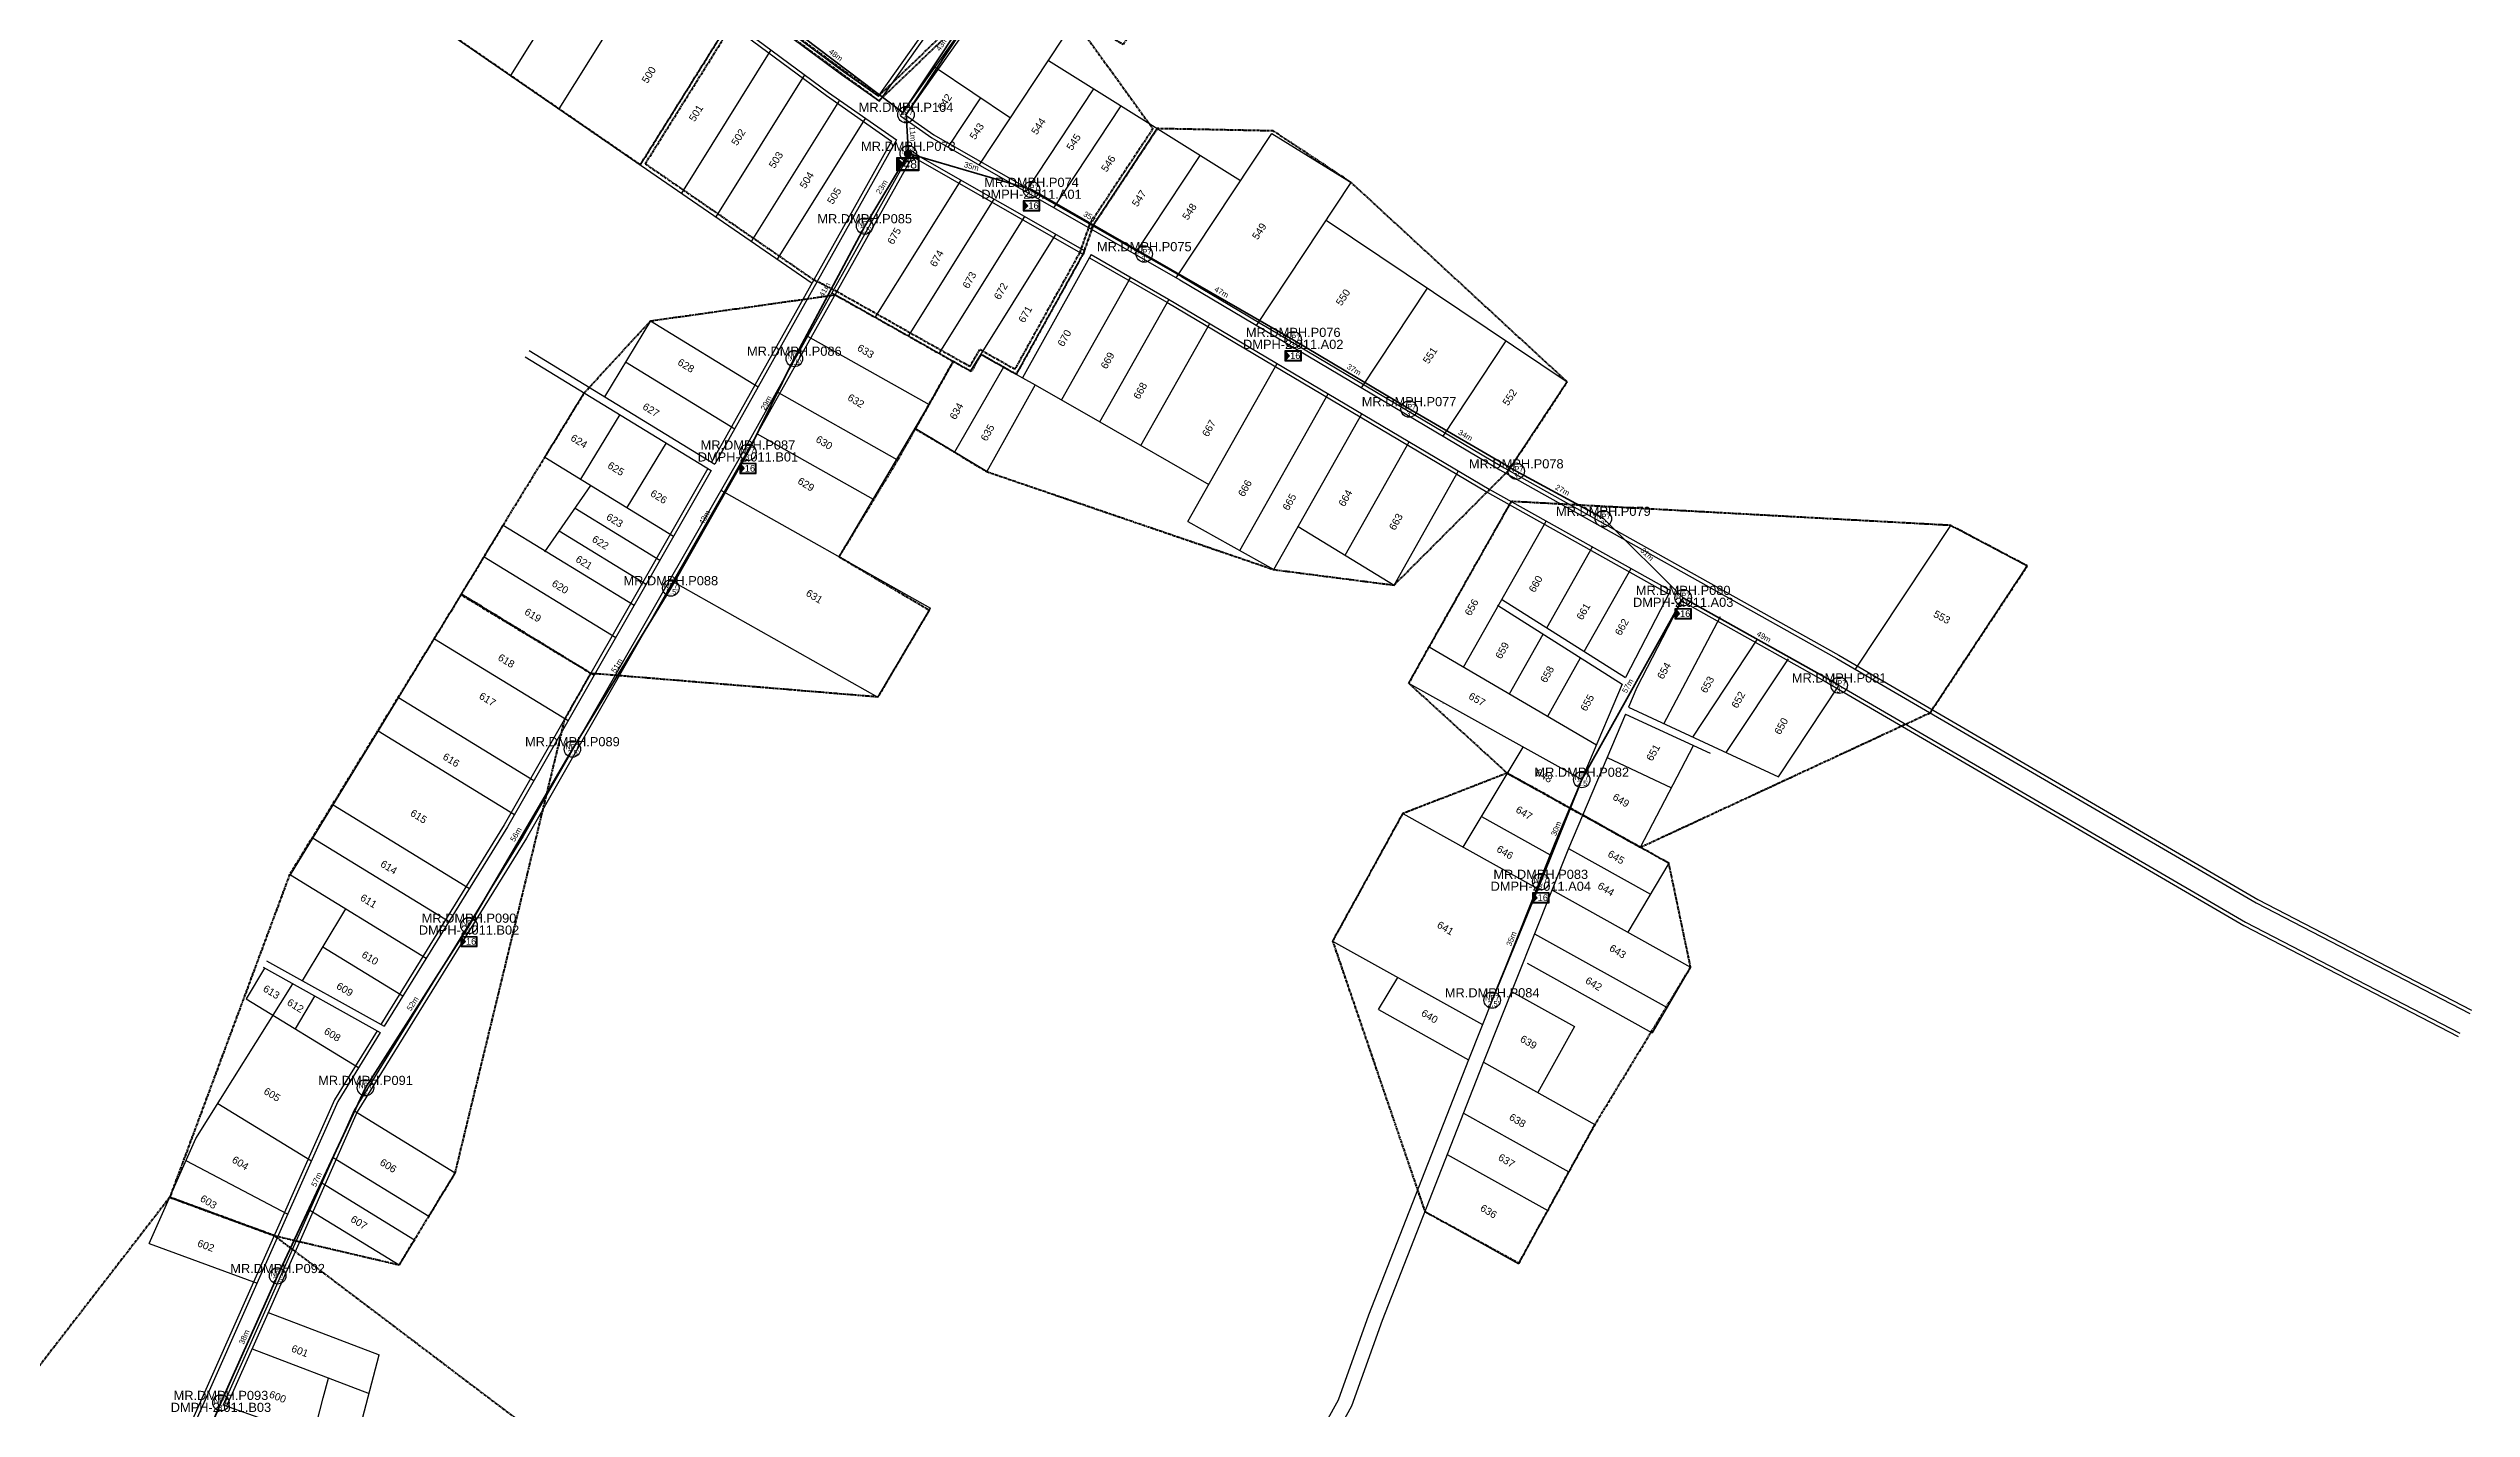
# Model space of a CAD drawing. Header units: metres. Extents: x 13679654 to 13688052, y 67972 to 70803.
# Drawn here: x 13683083 to 13683744, y 68639 to 69009 of the extents above; entities that cross this region are included whole.
import ezdxf
from ezdxf.enums import TextEntityAlignment as Align

# ---------------------------------------------------------------- set-up
doc = ezdxf.new("R2010")
doc.units = ezdxf.units.M
doc.header["$MEASUREMENT"] = 0
doc.linetypes.add('PHANTOM2', pattern=[1.25, 0.625, -0.125, 0.125, -0.125, 0.125, -0.125])
for name, color, linetype in [('Base Map', 251, 'Continuous'), ('FAT', 30, 'Continuous'), ('FAT DWG', 1, 'Continuous'), ('FDT DWG', 12, 'Continuous'), ('Home Number', 6, 'Continuous'), ('NEW POLE 7-2.5', 6, 'Continuous'), ('NEW POLE 7-3', 4, 'Continuous'), ('NEW POLE 7-4', 3, 'Continuous'), ('SPAN CABLE', 3, 'Continuous')]:
    doc.layers.add(name, color=color, linetype=linetype)
for name, color, linetype, lineweight in [('FAT AREA FDT 1', 134, 'PHANTOM2', 40), ('SLING WIRE', 4, 'Continuous', 35), ('XXX.XXX - Cable Line A (FO Cable 24C_2T) - AE', 3, 'Continuous', 35)]:
    doc.layers.add(name, color=color, linetype=linetype, lineweight=lineweight)
doc.styles.get("Standard").update_dxf_attribs({"font": 'arial.ttf'})
doc.styles.add('Title Block 3', font='dgn003.shx')
doc.dimstyles.new('EMR', dxfattribs={"dimtxt": 1.5, "dimasz": 0.18, "dimexe": 0.18, "dimexo": 0.0625, "dimgap": 0.09, "dimtad": 0, "dimdec": 0, "dimzin": 0, "dimdsep": 46, "dimtxsty": 'Standard', "dimcen": 0.09, "dimse1": 1, "dimse2": 1, "dimsd1": 1, "dimsd2": 1, "dimadec": 0, "dimazin": 0, "dimtfac": 1, "dimtdec": 0, "dimtofl": 0, "dimtmove": 0, "dimatfit": 3, "dimfxl": 1, "dimtolj": 1, "dimtzin": 0, "dimarcsym": 0})

# ---------------------------------------------------------------- blocks, each defined once
blk = doc.blocks.new('*U7')
h = blk.add_hatch(color=2)
h.dxf.hatch_style = 1
h.paths.add_polyline_path([(0.25, 2), (0.25, -2), (2.1, 0)])
h = blk.add_hatch(color=256)
h.dxf.hatch_style = 1
h.paths.add_polyline_path([(2.53, 3.47, 1), (4.97, 3.47, 1)])
for points in [[(0, 2.25), (7.5, 2.25), (7.5, -2.25), (0, -2.25)], [(0.25, 2), (7.25, 2), (7.25, -2), (0.25, -2)]]:
    blk.add_lwpolyline(points, close=True)
at = {"color": 2}
blk.add_lwpolyline([(0.25, 2), (0.25, -2), (2.1, 0)], close=True, dxfattribs=at)
blk.add_circle((3.75, 3.47), 1.22)
at = {"color": 7}
blk.add_attdef('FDT', text='', height=3, dxfattribs=at).set_placement((4.5, 0), align=Align.MIDDLE_CENTER)
blk = doc.blocks.new('*U11')
h = blk.add_hatch(color=2)
h.dxf.hatch_style = 1
h.paths.add_polyline_path([(0.2, -2), (0.2, 2), (2.1, 0)])
for points in [[(0, -2.3), (7.5, -2.3), (7.5, 2.2), (0, 2.2)], [(0.2, -2), (7.2, -2), (7.2, 2), (0.2, 2)]]:
    blk.add_lwpolyline(points, close=True)
at = {"color": 2}
blk.add_lwpolyline([(0.2, -2), (0.2, 2), (2.1, 0)], close=True, dxfattribs=at)
at = {"color": 7}
blk.add_attdef('FAT', text='', height=3, rotation=360, dxfattribs=at).set_placement((4.7, 0), align=Align.MIDDLE_CENTER)
blk.add_attdef('FAT_ID', text='', height=3, rotation=360, dxfattribs=at).set_placement((0, -4.5), align=Align.MIDDLE_LEFT)
blk = doc.blocks.new('*U16')
at = {"color": 0, "linetype": 'ByBlock', "lineweight": -2}
blk.add_circle((0, 0), 2.24, dxfattribs=at)
at = {"color": 0, "linetype": 'ByBlock', "lineweight": -2, "style": 'Title Block 3', "width": 0.799091}
for s, p in [('NP7', (0, 0.62)), ("2.5'", (0.28, -1.02))]:
    blk.add_text(s, height=1.488, dxfattribs=at).set_placement(p, align=Align.MIDDLE_CENTER)
blk = doc.blocks.new('*U15')
at = {"color": 0, "linetype": 'ByBlock', "lineweight": -2}
blk.add_circle((0, 0), 2.24, dxfattribs=at)
at = {"color": 0, "linetype": 'ByBlock', "lineweight": -2, "style": 'Title Block 3', "width": 0.799091}
for s, p in [('NP7', (0, 0.62)), ("4'", (0, -1.27))]:
    blk.add_text(s, height=1.488, dxfattribs=at).set_placement(p, align=Align.MIDDLE_CENTER)
blk = doc.blocks.new('*U13')
at = {"color": 0, "linetype": 'ByBlock', "lineweight": -2}
blk.add_circle((0, 0), 2.24, dxfattribs=at)
at = {"color": 0, "linetype": 'ByBlock', "lineweight": -2, "style": 'Title Block 3', "width": 0.799091}
for s, p in [('NP7', (0, 0.62)), ("3'", (0, -1.27))]:
    blk.add_text(s, height=1.488, dxfattribs=at).set_placement(p, align=Align.MIDDLE_CENTER)
blk = doc.blocks.new('*D201')
at = {"layer": 'Defpoints', "color": 0, "transparency": 16777216}
for p in [(13683528.96, 68859.73), (13683572.21, 68837.16), (13683571.48, 68835.86)]:
    blk.add_point(p, dxfattribs=at)
at = {"layer": 'SPAN CABLE', "color": 0, "transparency": 16777216, "insert": (13683550.95, 68849.1), "char_height": 1.5, "attachment_point": 5, "rotation": 330.68662}
blk.add_mtext('\\A1;49m', dxfattribs=at)
blk = doc.blocks.new('*D202')
at = {"layer": 'Defpoints', "color": 0, "transparency": 16777216}
for p in [(13683490.14, 68782.32), (13683475.5, 68750.6), (13683476.89, 68750.03)]:
    blk.add_point(p, dxfattribs=at)
at = {"layer": 'SPAN CABLE', "color": 0, "transparency": 16777216, "insert": (13683482.13, 68766.74), "char_height": 1.5, "attachment_point": 5, "rotation": 67.68653}
blk.add_mtext('\\A1;35m', dxfattribs=at)
blk = doc.blocks.new('*D278')
at = {"layer": 'Defpoints', "color": 0, "transparency": 16777216}
for p in [(13683317.1, 68991.42), (13683318.6, 68991.51), (13683317.74, 68980.8)]:
    blk.add_point(p, dxfattribs=at)
at = {"layer": 'SPAN CABLE', "color": 0, "transparency": 16777216, "insert": (13683318.92, 68986.2), "char_height": 1.5, "attachment_point": 5, "rotation": 273.41536}
blk.add_mtext('\\A1;11m', dxfattribs=at)
blk = doc.blocks.new('*D285')
at = {"layer": 'Defpoints', "color": 0, "transparency": 16777216}
for p in [(13683339.94, 69027.78), (13683315.02, 68992.8), (13683316.27, 68991.97)]:
    blk.add_point(p, dxfattribs=at)
at = {"layer": 'SPAN CABLE', "color": 0, "transparency": 16777216, "insert": (13683326.85, 69010.7), "char_height": 1.5, "attachment_point": 5, "rotation": 56.54409}
blk.add_mtext('\\A1;43m', dxfattribs=at)
blk = doc.blocks.new('*D286')
at = {"layer": 'Defpoints', "color": 0, "transparency": 16777216}
for p in [(13683278.74, 69022.15), (13683277.84, 69020.96), (13683316.27, 68991.97)]:
    blk.add_point(p, dxfattribs=at)
at = {"layer": 'SPAN CABLE', "color": 0, "transparency": 16777216, "insert": (13683297.96, 69007.66), "char_height": 1.5, "attachment_point": 5, "rotation": 322.97268}
blk.add_mtext('\\A1;48m', dxfattribs=at)
blk = doc.blocks.new('*D292')
at = {"layer": 'Defpoints', "color": 0, "transparency": 16777216}
for p in [(13683317.74, 68980.8), (13683304.55, 68961.83), (13683305.83, 68961.05)]:
    blk.add_point(p, dxfattribs=at)
at = {"layer": 'SPAN CABLE', "color": 0, "transparency": 16777216, "insert": (13683310.5, 68971.7), "char_height": 1.5, "attachment_point": 5, "rotation": 58.90899}
blk.add_mtext('\\A1;23m', dxfattribs=at)
blk = doc.blocks.new('*D293')
at = {"layer": 'Defpoints', "color": 0, "transparency": 16777216}
for p in [(13683305.83, 68961.05), (13683285.32, 68925.63), (13683286.65, 68924.93)]:
    blk.add_point(p, dxfattribs=at)
at = {"layer": 'SPAN CABLE', "color": 0, "transparency": 16777216, "insert": (13683294.92, 68943.69), "char_height": 1.5, "attachment_point": 5, "rotation": 62.03207}
blk.add_mtext('\\A1;41m', dxfattribs=at)
blk = doc.blocks.new('*D294')
at = {"layer": 'Defpoints', "color": 0, "transparency": 16777216}
for p in [(13683286.65, 68924.93), (13683272.65, 68900.02), (13683274, 68899.36)]:
    blk.add_point(p, dxfattribs=at)
at = {"layer": 'SPAN CABLE', "color": 0, "transparency": 16777216, "insert": (13683278.98, 68912.81), "char_height": 1.5, "attachment_point": 5, "rotation": 63.66963}
blk.add_mtext('\\A1;29m', dxfattribs=at)
blk = doc.blocks.new('*D295')
at = {"layer": 'Defpoints', "color": 0, "transparency": 16777216}
for p in [(13683274, 68899.36), (13683251.68, 68863.11), (13683252.98, 68862.37)]:
    blk.add_point(p, dxfattribs=at)
at = {"layer": 'SPAN CABLE', "color": 0, "transparency": 16777216, "insert": (13683262.19, 68881.61), "char_height": 1.5, "attachment_point": 5, "rotation": 60.39853}
blk.add_mtext('\\A1;43m', dxfattribs=at)
blk = doc.blocks.new('*D296')
at = {"layer": 'Defpoints', "color": 0, "transparency": 16777216}
for p in [(13683252.98, 68862.37), (13683224.87, 68819.26), (13683226.15, 68818.48)]:
    blk.add_point(p, dxfattribs=at)
at = {"layer": 'SPAN CABLE', "color": 0, "transparency": 16777216, "insert": (13683238.29, 68841.21), "char_height": 1.5, "attachment_point": 5, "rotation": 58.55861}
blk.add_mtext('\\A1;51m', dxfattribs=at)
blk = doc.blocks.new('*D297')
at = {"layer": 'Defpoints', "color": 0, "transparency": 16777216}
for p in [(13683226.15, 68818.48), (13683196.68, 68771.13), (13683197.97, 68770.37)]:
    blk.add_point(p, dxfattribs=at)
at = {"layer": 'SPAN CABLE', "color": 0, "transparency": 16777216, "insert": (13683210.76, 68795.18), "char_height": 1.5, "attachment_point": 5, "rotation": 59.64141}
blk.add_mtext('\\A1;56m', dxfattribs=at)
blk = doc.blocks.new('*D298')
at = {"layer": 'Defpoints', "color": 0, "transparency": 16777216}
for p in [(13683197.97, 68770.37), (13683168.49, 68726.95), (13683169.75, 68726.14)]:
    blk.add_point(p, dxfattribs=at)
at = {"layer": 'SPAN CABLE', "color": 0, "transparency": 16777216, "insert": (13683182.6, 68749.06), "char_height": 1.5, "attachment_point": 5, "rotation": 57.46316}
blk.add_mtext('\\A1;52m', dxfattribs=at)
blk = doc.blocks.new('*D299')
at = {"layer": 'Defpoints', "color": 0, "transparency": 16777216}
for p in [(13683169.75, 68726.14), (13683144.43, 68675.5), (13683145.79, 68674.86)]:
    blk.add_point(p, dxfattribs=at)
at = {"layer": 'SPAN CABLE', "color": 0, "transparency": 16777216, "insert": (13683156.41, 68701.14), "char_height": 1.5, "attachment_point": 5, "rotation": 64.95572}
blk.add_mtext('\\A1;57m', dxfattribs=at)
blk = doc.blocks.new('*D300')
at = {"layer": 'Defpoints', "color": 0, "transparency": 16777216}
for p in [(13683145.79, 68674.86), (13683128.97, 68640.88), (13683130.34, 68640.26)]:
    blk.add_point(p, dxfattribs=at)
at = {"layer": 'SPAN CABLE', "color": 0, "transparency": 16777216, "insert": (13683136.7, 68658.18), "char_height": 1.5, "attachment_point": 5, "rotation": 65.93437}
blk.add_mtext('\\A1;38m', dxfattribs=at)
blk = doc.blocks.new('*D301')
at = {"layer": 'Defpoints', "color": 0, "transparency": 16777216}
for p in [(13683130.34, 68640.26), (13683109.1, 68593.75), (13683110.49, 68593.16)]:
    blk.add_point(p, dxfattribs=at)
at = {"layer": 'SPAN CABLE', "color": 0, "transparency": 16777216, "insert": (13683119.03, 68617.3), "char_height": 1.5, "attachment_point": 5, "rotation": 67.14199}
blk.add_mtext('\\A1;51m', dxfattribs=at)
blk = doc.blocks.new('*D310')
at = {"layer": 'Defpoints', "color": 0, "transparency": 16777216}
for p in [(13683317.74, 68980.8), (13683351.3, 68970.97), (13683351.72, 68972.41)]:
    blk.add_point(p, dxfattribs=at)
at = {"layer": 'SPAN CABLE', "color": 0, "transparency": 16777216, "insert": (13683334.94, 68977.32), "char_height": 1.5, "attachment_point": 5, "rotation": 343.67363}
blk.add_mtext('\\A1;35m', dxfattribs=at)
blk = doc.blocks.new('*D311')
at = {"layer": 'Defpoints', "color": 0, "transparency": 16777216}
for p in [(13683351.3, 68970.97), (13683382.05, 68953.43), (13683382.8, 68954.73)]:
    blk.add_point(p, dxfattribs=at)
at = {"layer": 'SPAN CABLE', "color": 0, "transparency": 16777216, "insert": (13683367.42, 68963.5), "char_height": 1.5, "attachment_point": 5, "rotation": 330.30007}
blk.add_mtext('\\A1;35m', dxfattribs=at)
blk = doc.blocks.new('*D312')
at = {"layer": 'Defpoints', "color": 0, "transparency": 16777216}
for p in [(13683382.05, 68953.43), (13683422.66, 68930.06), (13683423.41, 68931.36)]:
    blk.add_point(p, dxfattribs=at)
at = {"layer": 'SPAN CABLE', "color": 0, "transparency": 16777216, "insert": (13683403.11, 68943.04), "char_height": 1.5, "attachment_point": 5, "rotation": 330.08527}
blk.add_mtext('\\A1;47m', dxfattribs=at)
blk = doc.blocks.new('*D313')
at = {"layer": 'Defpoints', "color": 0, "transparency": 16777216}
for p in [(13683422.66, 68930.06), (13683454.24, 68911.18), (13683455.01, 68912.46)]:
    blk.add_point(p, dxfattribs=at)
at = {"layer": 'SPAN CABLE', "color": 0, "transparency": 16777216, "insert": (13683439.22, 68921.91), "char_height": 1.5, "attachment_point": 5, "rotation": 329.11599}
blk.add_mtext('\\A1;37m', dxfattribs=at)
blk = doc.blocks.new('*D314')
at = {"layer": 'Defpoints', "color": 0, "transparency": 16777216}
for p in [(13683454.24, 68911.18), (13683483.46, 68894.23), (13683484.21, 68895.53)]:
    blk.add_point(p, dxfattribs=at)
at = {"layer": 'SPAN CABLE', "color": 0, "transparency": 16777216, "insert": (13683469.6, 68904), "char_height": 1.5, "attachment_point": 5, "rotation": 329.89393}
blk.add_mtext('\\A1;34m', dxfattribs=at)
blk = doc.blocks.new('*D315')
at = {"layer": 'Defpoints', "color": 0, "transparency": 16777216}
for p in [(13683483.46, 68894.23), (13683507.2, 68881.28), (13683507.92, 68882.6)]:
    blk.add_point(p, dxfattribs=at)
at = {"layer": 'SPAN CABLE', "color": 0, "transparency": 16777216, "insert": (13683496.05, 68889.07), "char_height": 1.5, "attachment_point": 5, "rotation": 331.38323}
blk.add_mtext('\\A1;27m', dxfattribs=at)
blk = doc.blocks.new('*D316')
at = {"layer": 'Defpoints', "color": 0, "transparency": 16777216}
for p in [(13683507.2, 68881.28), (13683528.96, 68859.73), (13683530.01, 68860.8)]:
    blk.add_point(p, dxfattribs=at)
at = {"layer": 'SPAN CABLE', "color": 0, "transparency": 16777216, "insert": (13683519.13, 68871.57), "char_height": 1.5, "attachment_point": 5, "rotation": 315.27948}
blk.add_mtext('\\A1;31m', dxfattribs=at)
blk = doc.blocks.new('*D317')
at = {"layer": 'Defpoints', "color": 0, "transparency": 16777216}
for p in [(13683528.96, 68859.73), (13683500, 68810.88), (13683501.31, 68810.15)]:
    blk.add_point(p, dxfattribs=at)
at = {"layer": 'SPAN CABLE', "color": 0, "transparency": 16777216, "insert": (13683513.83, 68835.67), "char_height": 1.5, "attachment_point": 5, "rotation": 60.85984}
blk.add_mtext('\\A1;57m', dxfattribs=at)
blk = doc.blocks.new('*D318')
at = {"layer": 'Defpoints', "color": 0, "transparency": 16777216}
for p in [(13683501.31, 68810.15), (13683488.75, 68782.87), (13683490.14, 68782.32)]:
    blk.add_point(p, dxfattribs=at)
at = {"layer": 'SPAN CABLE', "color": 0, "transparency": 16777216, "insert": (13683494.33, 68796.79), "char_height": 1.5, "attachment_point": 5, "rotation": 68.12241}
blk.add_mtext('\\A1;30m', dxfattribs=at)

msp = doc.modelspace()

# ---------------------------------------------------------------- linework, layer by layer
at = {"layer": 'Base Map', "flags": 128}
for points in [[(13682784.28, 69371.75), (13682807.59, 69355.57), (13682870.74, 69312.74), (13682940.34, 69263.92), (13682995.71, 69222.07), (13683053.19, 69183.3), (13683136.37, 69123.45), (13683219.48, 69062.86), (13683300.06, 69003.2), (13683309.64, 68996.49)], [(13682783.75, 69370.89), (13682807.03, 69354.74), (13682870.17, 69311.91), (13682939.76, 69263.1), (13682995.13, 69221.25), (13683052.62, 69182.47), (13683135.78, 69122.64), (13683218.89, 69062.05), (13683299.48, 69002.38), (13683309.88, 68995.09)], [(13683315.62, 68991.06), (13683342.42, 69028.92), (13683390.92, 69102.15), (13683434.86, 69168.71), (13683446.32, 69186.37)], [(13683317.03, 68991.31), (13683343.24, 69028.34), (13683391.75, 69101.59), (13683435.69, 69168.16), (13683447.21, 69185.89)], [(13683182.54, 69081.09), (13683215.35, 69057.17), (13683295.98, 68997.46), (13683314.46, 68984.51)], [(13683181.97, 69080.26), (13683214.76, 69056.36), (13683295.4, 68996.64), (13683313.14, 68984.21)], [(13683309.64, 68996.49), (13683335.83, 69033.49), (13683354.35, 69061.45)], [(13683309.88, 68995.09), (13683336.65, 69032.92), (13683355.22, 69060.96)], [(13683209.35, 69002.06), (13683234.78, 69042.78)], [(13683154.29, 69039.96), (13683291.48, 68945.51)], [(13683222.54, 68992.97), (13683247.68, 69033.23)], [(13683244.67, 68977.74), (13683269.32, 69017.21)], [(13683337.08, 68977.68), (13683363.69, 69017.89)], [(13683255.94, 68969.98), (13683280.33, 69009.05)], [(13683265.32, 68963.52), (13683289.51, 69002.26)], [(13683325.05, 69004.38), (13683345.59, 68990.54)], [(13683355.93, 69006.16), (13683408.27, 68973.44)], [(13683275, 68956.85), (13683299.03, 68995.33)], [(13683328.61, 68982.53), (13683337.51, 68995.99)], [(13683349.77, 68970.41), (13683368.31, 68998.42)], [(13683282.06, 68951.99), (13683306.05, 68990.41)], [(13683315.62, 68991.06), (13683324.17, 68985.08), (13683391.7, 68946.39), (13683479.01, 68894.59), (13683570.87, 68843.19), (13683685.14, 68776.59), (13683743.42, 68746.36)], [(13683317.03, 68991.31), (13683324.7, 68985.93), (13683392.2, 68947.26), (13683479.51, 68895.46), (13683571.37, 68844.07), (13683685.62, 68777.48), (13683743.87, 68747.25)], [(13683357.38, 68966.05), (13683375.73, 68993.79)], [(13683313.14, 68984.21), (13683267.01, 68901.79), (13683264.09, 68896.67)], [(13683314.46, 68984.51), (13683267.88, 68901.29), (13683264.94, 68896.15)], [(13683367.5, 68960.25), (13683385.6, 68987.61)], [(13683390.74, 68946.94), (13683416.79, 68986.31)], [(13683416.79, 68986.31), (13683438.41, 68972.96)], [(13683318.59, 68981.62), (13683272.22, 68898.8), (13683212.75, 68794.7), (13683166.62, 68720.04), (13683142.19, 68664.99), (13683130.93, 68639.65)], [(13683318.92, 68980.16), (13683273.09, 68898.3), (13683213.6, 68794.18), (13683167.51, 68719.57), (13683143.1, 68664.58), (13683131.87, 68639.32)], [(13683318.59, 68981.62), (13683320.96, 68979.96), (13683365.82, 68954.26)], [(13683318.92, 68980.16), (13683320.43, 68979.11), (13683365.34, 68953.38)], [(13683379.51, 68953.37), (13683397.32, 68980.29)], [(13683308.73, 68936.13), (13683332.11, 68973.57)], [(13683412.62, 68933.98), (13683438.41, 68972.96)], [(13683317.81, 68931.02), (13683341.15, 68968.39)], [(13683326.16, 68926.32), (13683349.46, 68963.63)], [(13683431.6, 68962.66), (13683497.34, 68918.57)], [(13683334.69, 68921.52), (13683357.95, 68958.77)], [(13683365.82, 68954.26), (13683347.14, 68920.63)], [(13683367.56, 68953.26), (13683348.89, 68919.65)], [(13683367.08, 68952.38), (13683388.19, 68940.28), (13683475.54, 68888.47), (13683525, 68860.79)], [(13683367.56, 68953.26), (13683388.69, 68941.16), (13683476.03, 68889.34), (13683525.46, 68861.69)], [(13683296.86, 68942.81), (13683334.69, 68921.52)], [(13683377.86, 68946.2), (13683359.46, 68913.63)], [(13683377.86, 68946.2), (13683378.36, 68947.08)], [(13683441.31, 68916.96), (13683459.27, 68944.11)], [(13683369.9, 68907.65), (13683388.79, 68941.1)], [(13683247.45, 68935.21), (13683234.94, 68914.53)], [(13683247.45, 68935.21), (13683276.8, 68917.22)], [(13683290.26, 68931.02), (13683323.41, 68912.37)], [(13683381.12, 68901.23), (13683399.91, 68934.5)], [(13683463.51, 68903.78), (13683480.69, 68929.74)], [(13683213.29, 68925.44), (13683263.94, 68894.4)], [(13683214.33, 68927.16), (13683264.94, 68896.15)], [(13683240.63, 68924.05), (13683270.41, 68905.81)], [(13683337.52, 68926.05), (13683348.89, 68919.65), (13683352.28, 68917.74), (13683339.14, 68894.1), (13683319.55, 68905.85)], [(13683323.41, 68912.37), (13683329.97, 68924.18)], [(13683343.65, 68922.6), (13683330.33, 68899.38)], [(13683393.93, 68880.46), (13683418.29, 68923.6)], [(13683281.8, 68915.9), (13683314.58, 68897.45)], [(13683352.28, 68917.74), (13683369.9, 68907.65)], [(13683480.81, 68893.58), (13683497.34, 68918.57)], [(13683218.44, 68897.64), (13683229.32, 68915.62)], [(13683239.07, 68909.64), (13683228.35, 68892.09)], [(13683298.86, 68870.91), (13683323.41, 68912.37)], [(13683408.07, 68872.57), (13683432.22, 68915.33)], [(13683417.37, 68867.39), (13683441.38, 68909.9)], [(13683276.52, 68904.42), (13683308.14, 68886.57)], [(13683369.9, 68907.65), (13683399.66, 68890.62)], [(13683218.68, 68898.02), (13683253.73, 68876.54)], [(13683251.69, 68901.91), (13683240.97, 68884.36)], [(13683436.78, 68871.3), (13683454.27, 68902.26)], [(13683263.09, 68894.93), (13683207.59, 68797.8), (13683173.96, 68743.36)], [(13683263.94, 68894.4), (13683208.45, 68797.29), (13683174.84, 68742.88)], [(13683218.61, 68872.2), (13683231.19, 68890.35)], [(13683450.14, 68863.16), (13683467.71, 68894.28)], [(13683226.88, 68884.14), (13683249.99, 68869.98)], [(13683266.65, 68889.04), (13683323.78, 68856.88)], [(13683454.1, 68836.44), (13683482.07, 68885.97)], [(13683195.82, 68860.57), (13683202.07, 68870.9), (13683207.29, 68879.53)], [(13683207.29, 68879.53), (13683242.96, 68857.67)], [(13683222.58, 68877.93), (13683246.24, 68863.43)], [(13683393.93, 68880.46), (13683417.37, 68867.39)], [(13683423.99, 68879.1), (13683450.14, 68863.16)], [(13683469.09, 68840.8), (13683491.59, 68880.64)], [(13683575.95, 68840.23), (13683601.88, 68879.43)], [(13683601.88, 68879.43), (13683622.77, 68868.39)], [(13683202.07, 68870.9), (13683237.95, 68848.91)], [(13683491.8, 68851.52), (13683504.24, 68873.56)], [(13683252.68, 68864.59), (13683309.44, 68832.65)], [(13683502, 68845.07), (13683514.77, 68867.67)], [(13683596.29, 68828.38), (13683622.77, 68868.39)], [(13683191.69, 68853.73), (13683195.91, 68860.71)], [(13683195.91, 68860.71), (13683232.04, 68838.57)], [(13683309.44, 68832.65), (13683323.78, 68856.88)], [(13683478.33, 68857.67), (13683512.34, 68836.15)], [(13683479.4, 68859.37), (13683513.21, 68837.98)], [(13683525.46, 68861.69), (13683513.21, 68837.98)], [(13683528.96, 68859.73), (13683516.3, 68835.22), (13683514.03, 68829.86)], [(13683528.5, 68858.84), (13683567.42, 68837.06), (13683681.78, 68770.41), (13683740.21, 68740.09)], [(13683528.96, 68859.73), (13683567.91, 68837.93), (13683682.26, 68771.29), (13683740.67, 68740.98)], [(13683149.3, 68784.14), (13683175.09, 68826.47), (13683191.69, 68853.73)], [(13683481.61, 68833.48), (13683490.81, 68849.77)], [(13683523.72, 68825.37), (13683539.17, 68854.61)], [(13683188.53, 68848.55), (13683224.98, 68826.22)], [(13683459.67, 68846.31), (13683505.33, 68819.62)], [(13683492.02, 68827.4), (13683501.01, 68843.31)], [(13683531.55, 68821.75), (13683549.19, 68848.41)], [(13683540.7, 68817.51), (13683557.64, 68843.11)], [(13683454.1, 68836.44), (13683501.31, 68810.15)], [(13683178.77, 68832.52), (13683215.67, 68809.91)], [(13683512.34, 68836.15), (13683494, 68792.9), (13683470.47, 68733.78), (13683443.17, 68664.12), (13683434.89, 68640.97), (13683419.02, 68612.26), (13683406.33, 68568.35), (13683380.1, 68507.7)], [(13683463.57, 68831.02), (13683463.63, 68831.13)], [(13683514.03, 68829.86), (13683537.13, 68819.17)], [(13683554.97, 68810.9), (13683571.48, 68835.86)], [(13683173.22, 68823.4), (13683210.37, 68800.64)], [(13683513.24, 68828.01), (13683497.7, 68791.36), (13683474.19, 68732.29), (13683446.92, 68662.7), (13683438.55, 68639.3), (13683422.73, 68610.7), (13683410.1, 68566.98), (13683383.77, 68506.09)], [(13683513.24, 68828.01), (13683536.29, 68817.34)], [(13683469.02, 68791.76), (13683485.37, 68819.02)], [(13683517.29, 68791.7), (13683531.78, 68819.43)], [(13683537.13, 68819.17), (13683554.97, 68810.9)], [(13683480.99, 68811.91), (13683498.03, 68802.42)], [(13683508.23, 68816.2), (13683525.77, 68807.92)], [(13683160.93, 68803.23), (13683198.07, 68780.48)], [(13683433.39, 68766.1), (13683452.53, 68800.94)], [(13683452.53, 68800.94), (13683489.1, 68780.58)], [(13683473.96, 68800.08), (13683492.7, 68789.65)], [(13683501.56, 68800.46), (13683525.06, 68787.37)], [(13683155.44, 68794.21), (13683192.52, 68771.49)], [(13683497.7, 68791.36), (13683520.06, 68778.91)], [(13683149.3, 68784.14), (13683186.31, 68761.45)], [(13683525.06, 68787.37), (13683513.9, 68768.51)], [(13683493.19, 68780.05), (13683530.99, 68759)], [(13683152.55, 68755.3), (13683164.39, 68774.89)], [(13683158.13, 68764.54), (13683179.95, 68751.16)], [(13683433.39, 68766.1), (13683474.27, 68743.34)], [(13683488.45, 68768.12), (13683524.56, 68748)], [(13683142.18, 68758.78), (13683137.21, 68750.41)], [(13683141.82, 68758.98), (13683173.78, 68741.16)], [(13683142.79, 68760.74), (13683174.84, 68742.88)], [(13683486.41, 68760.08), (13683520.52, 68741.08)], [(13683530.99, 68759), (13683520.52, 68741.08)], [(13683110.78, 68683.65), (13683123.49, 68712.32), (13683149.98, 68754.43)], [(13683155.88, 68751.14), (13683150.58, 68742.22)], [(13683445.94, 68747.44), (13683451.15, 68756.21)], [(13683482.2, 68752.41), (13683499.37, 68742.85)], [(13683137.21, 68750.41), (13683167.88, 68731.62)], [(13683445.94, 68747.44), (13683470.47, 68733.78)], [(13683172.9, 68741.65), (13683161.31, 68722.88), (13683136.71, 68667.45), (13683113.96, 68616.28), (13683094.91, 68574.68)], [(13683173.78, 68741.16), (13683162.19, 68722.41), (13683137.62, 68667.04), (13683114.87, 68615.86), (13683095.84, 68574.28)], [(13683499.37, 68742.85), (13683489.37, 68724.8)], [(13683474.51, 68733.08), (13683504.92, 68716.15)], [(13683129.5, 68721.87), (13683155.02, 68706.24)], [(13683166.56, 68719.91), (13683194.22, 68702.97)], [(13683469.05, 68719.18), (13683497.8, 68703.17)], [(13683504.92, 68716.15), (13683484.09, 68678.16)], [(13683120.81, 68706.26), (13683148.57, 68691.71)], [(13683160.9, 68707.16), (13683187.03, 68691.15)], [(13683464.64, 68707.92), (13683492.04, 68692.66)], [(13683157.81, 68700.18), (13683183.1, 68684.68)], [(13683194.22, 68702.97), (13683187.03, 68691.15)], [(13683116.38, 68696.27), (13683145.8, 68685.48)], [(13683154.53, 68692.8), (13683178.94, 68677.85)], [(13683458.55, 68692.38), (13683484.09, 68678.16)], [(13683183.1, 68684.68), (13683178.94, 68677.85)], [(13683110.78, 68683.65), (13683140.21, 68672.87)], [(13683142.29, 68665.22), (13683142.29, 68665.22)], [(13683143.23, 68664.86), (13683173.46, 68653.31)], [(13683138.82, 68654.94), (13683170.71, 68642.75)], [(13683166.62, 68627), (13683168.95, 68635.98), (13683173.46, 68653.31)], [(13683155.46, 68630.95), (13683158.24, 68641.64), (13683159.63, 68646.99)], [(13683130.93, 68639.65), (13683180.83, 68621.96), (13683215.29, 68612.87)]]:
    msp.add_lwpolyline(points, dxfattribs=at)
at = {"layer": 'FAT AREA FDT 1'}
for points in [[(13683312.72, 69126.86), (13683296.06, 69099.74), (13683305.14, 69074), (13683272.46, 69023.64), (13683309.64, 68996.49), (13683343.9, 69029.34), (13683376.35, 69010.58), (13683383.13, 69020.83), (13683415.16, 69076.97), (13683385.57, 69094.08), (13683373.11, 69089.79), (13683312.72, 69126.86)], [(13683265.75, 69075.11), (13683213.98, 69113.28), (13683193.27, 69081.98), (13683181.97, 69080.26), (13683154.29, 69039.96), (13683244.67, 68977.74), (13683269.32, 69017.21), (13683272.46, 69023.64), (13683305.12, 69074.01), (13683277.23, 69092.46), (13683265.75, 69075.11)], [(13683497.34, 68918.57), (13683438.41, 68972.96), (13683417.23, 68986.98), (13683385.6, 68987.61), (13683368.05, 68961.09), (13683365.34, 68953.38), (13683347.14, 68920.63), (13683337.52, 68926.05), (13683334.9, 68921.4), (13683329.95, 68924.15), (13683319.62, 68905.8), (13683339.14, 68894.1), (13683417.37, 68867.39), (13683450.14, 68863.16), (13683481.37, 68894.42), (13683497.34, 68918.57)], [(13683207.29, 68879.53), (13683229.38, 68915.58), (13683247.45, 68935.21), (13683297.76, 68942.3), (13683329.97, 68924.18), (13683314.84, 68897.3), (13683298.86, 68870.91), (13683323.47, 68856.34), (13683309.44, 68832.65), (13683231.19, 68839.1), (13683195.78, 68860.5), (13683207.29, 68879.53)], [(13683622.77, 68868.39), (13683601.88, 68879.43), (13683482.07, 68885.97), (13683459.67, 68846.31), (13683454.16, 68836.4), (13683480.99, 68811.91), (13683517.29, 68791.7), (13683596.29, 68828.38), (13683622.77, 68868.39)], [(13683178.94, 68677.85), (13683194.22, 68702.97), (13683224.13, 68826.74), (13683231.19, 68839.1), (13683195.91, 68860.71), (13683149.07, 68784.28), (13683116.38, 68696.27), (13683144.86, 68685.83), (13683178.94, 68677.85)], [(13683452.47, 68800.84), (13683433.39, 68766.1), (13683458.55, 68692.38), (13683484.18, 68678.33), (13683504.72, 68715.79), (13683530.99, 68759), (13683525.06, 68787.37), (13683480.99, 68811.91), (13683452.47, 68800.84)], [(13683135.68, 68558.24), (13683154.71, 68604.68), (13683215.29, 68612.87), (13683219.57, 68629.32), (13683144.86, 68685.83), (13683116.38, 68696.27), (13683061.4, 68625.14), (13683043.43, 68588.85), (13683061.83, 68581.17), (13683064.15, 68585.72), (13683094.08, 68572.85), (13683100.93, 68570.97), (13683135.68, 68558.24)]]:
    msp.add_lwpolyline(points, dxfattribs=at)
msp.add_lwpolyline([(13683291.99, 68946.37), (13683246.03, 68978.02), (13683270.19, 69016.72), (13683272.83, 69022.12), (13683309.72, 68995.18), (13683344.05, 69028.09), (13683363, 69017.14), (13683384.39, 68987.59), (13683367.15, 68961.54), (13683364.42, 68953.79), (13683346.76, 68922), (13683337.14, 68927.41), (13683334.52, 68922.76), (13683298.21, 68943.2)], close=True, dxfattribs=at)
at = {"layer": 'SLING WIRE', "flags": 128}
for points in [[(13683528.96, 68859.73), (13683571.48, 68835.86)], [(13683490.14, 68782.32), (13683476.89, 68750.03)]]:
    msp.add_lwpolyline(points, dxfattribs=at)
at = {"layer": 'XXX.XXX - Cable Line A (FO Cable 24C_2T) - AE', "flags": 128}
for points in [[(13683317.74, 68980.8), (13683317.1, 68991.42), (13683340.77, 69027.23), (13683361.72, 69058.05), (13683394.81, 69108.74), (13683393.97, 69109.29), (13683360.89, 69058.61), (13683339.94, 69027.78), (13683316.27, 68991.97), (13683277.84, 69020.96), (13683244.47, 69044.36), (13683221.17, 69061.61), (13683202.06, 69075.57), (13683171.02, 69098.19), (13683140.65, 69120.33)], [(13683317.74, 68980.8), (13683305.83, 68961.05), (13683286.65, 68924.93), (13683274, 68899.36), (13683252.98, 68862.37), (13683226.15, 68818.48), (13683197.97, 68770.37), (13683169.75, 68726.14), (13683145.79, 68674.86), (13683130.34, 68640.26), (13683110.49, 68593.16), (13683090.85, 68545.61), (13683074.28, 68518.89), (13683066.52, 68491.42), (13683041.59, 68507.21), (13683041.05, 68506.36), (13683065.99, 68490.58), (13683105.65, 68463.05), (13683132.7, 68440.59)], [(13683317.74, 68980.8), (13683351.3, 68970.97), (13683382.05, 68953.43), (13683422.66, 68930.06), (13683454.24, 68911.18), (13683483.46, 68894.23), (13683507.2, 68881.28), (13683528.96, 68859.73), (13683501.31, 68810.15), (13683490.14, 68782.32)]]:
    msp.add_lwpolyline(points, dxfattribs=at)

# ---------------------------------------------------------------- block references
at = {"layer": 'FAT DWG'}
ref = msp.add_blockref('*U11', (13683349.05, 68966.6), dxfattribs=dict(at, xscale=0.6000000000000003, yscale=0.6000000000000003, zscale=0.6000000000000003))
ref.add_attrib('FAT', '16', dxfattribs={"layer": '0', "color": 7, "height": 1.8, "rotation": 0}).set_placement((13683351.85, 68966.62), align=Align.MIDDLE_CENTER)
ref = msp.add_blockref('*U11', (13683420.41, 68925.69), dxfattribs=dict(at, xscale=0.6000000000000003, yscale=0.6000000000000003, zscale=0.6000000000000003))
ref.add_attrib('FAT', '16', dxfattribs={"layer": '0', "color": 7, "height": 1.8, "rotation": 0}).set_placement((13683423.22, 68925.72), align=Align.MIDDLE_CENTER)
ref = msp.add_blockref('*U11', (13683271.75, 68894.99), dxfattribs=dict(at, xscale=0.6000000000000003, yscale=0.6000000000000003, zscale=0.6000000000000003))
ref.add_attrib('FAT', '16', dxfattribs={"layer": '0', "color": 7, "height": 1.8, "rotation": 0}).set_placement((13683274.55, 68895.01), align=Align.MIDDLE_CENTER)
ref = msp.add_blockref('*U11', (13683526.71, 68855.36), dxfattribs=dict(at, xscale=0.6000000000000003, yscale=0.6000000000000003, zscale=0.6000000000000003))
ref.add_attrib('FAT', '16', dxfattribs={"layer": '0', "color": 7, "height": 1.8, "rotation": 0}).set_placement((13683529.51, 68855.39), align=Align.MIDDLE_CENTER)
ref = msp.add_blockref('*U11', (13683487.89, 68777.95), dxfattribs=dict(at, xscale=0.6000000000000003, yscale=0.6000000000000003, zscale=0.6000000000000003))
ref.add_attrib('FAT', '16', dxfattribs={"layer": '0', "color": 7, "height": 1.8, "rotation": 0}).set_placement((13683490.69, 68777.97), align=Align.MIDDLE_CENTER)
ref = msp.add_blockref('*U11', (13683195.72, 68766), dxfattribs=dict(at, xscale=0.6000000000000003, yscale=0.6000000000000003, zscale=0.6000000000000003))
ref.add_attrib('FAT', '16', dxfattribs={"layer": '0', "color": 7, "height": 1.8, "rotation": 0}).set_placement((13683198.53, 68766.03), align=Align.MIDDLE_CENTER)
at = {"layer": 'FDT DWG', "xscale": 0.8, "yscale": 0.8, "zscale": 0.8}
msp.add_blockref('*U7', (13683314.63, 68977.94), dxfattribs=at).add_auto_attribs({'FDT': '48'})
at = {"layer": 'NEW POLE 7-2.5'}
for p in [(13683305.83, 68961.05), (13683286.65, 68924.93), (13683252.98, 68862.37), (13683226.15, 68818.48), (13683501.31, 68810.15), (13683476.89, 68750.03), (13683145.79, 68674.86)]:
    msp.add_blockref('*U16', p, dxfattribs=at)
at = {"layer": 'NEW POLE 7-3'}
for p in [(13683317.1, 68991.42), (13683351.3, 68970.97), (13683382.05, 68953.43), (13683422.66, 68930.06), (13683454.24, 68911.18), (13683274, 68899.36), (13683483.46, 68894.23), (13683507.2, 68881.28), (13683528.96, 68859.73), (13683571.48, 68835.86), (13683490.14, 68782.32), (13683197.97, 68770.37), (13683169.75, 68726.14), (13683130.34, 68640.26)]:
    msp.add_blockref('*U13', p, dxfattribs=at)
at = {"layer": 'NEW POLE 7-4'}
msp.add_blockref('*U15', (13683317.74, 68980.8), dxfattribs=at)

# ---------------------------------------------------------------- texts
at = {"layer": 'FAT'}
for s, p in [('DMPH-2.011.A01', (13683351.3, 68970.97)), ('DMPH-2.011.A02', (13683422.66, 68930.06)), ('DMPH-2.011.B01', (13683274, 68899.36)), ('DMPH-2.011.A03', (13683528.96, 68859.73)), ('DMPH-2.011.A04', (13683490.14, 68782.32)), ('DMPH-2.011.B02', (13683197.97, 68770.37)), ('DMPH-2.011.B03', (13683130.34, 68640.26))]:
    msp.add_text(s, height=2.5, dxfattribs=at).set_placement(p, align=Align.TOP_CENTER)
at = {"layer": 'Home Number'}
for s, rotation, p in [('500', 58.01803, (13683246.98, 69002.28)), ('542', 56.51129, (13683327.63, 68994.85)), ('501', 58.01803, (13683259.84, 68991.84)), ('543', 56.51129, (13683336.38, 68986.91)), ('544', 56.51129, (13683353.19, 68988.26)), ('502', 58.01803, (13683271.39, 68985.29)), ('545', 56.51129, (13683362.78, 68983.96)), ('503', 58.01803, (13683281.64, 68979.09)), ('504', 58.01803, (13683290.02, 68973.57)), ('546', 56.51129, (13683372.23, 68978.1)), ('505', 58.01803, (13683297.52, 68969.29)), ('547', 56.51129, (13683380.62, 68968.61)), ('548', 56.51129, (13683394.35, 68964.99)), ('675', 60.94035, (13683313.86, 68958.35)), ('549', 56.51129, (13683413.39, 68959.64)), ('674', 60.94035, (13683325.46, 68952.23)), ('673', 60.94035, (13683334.37, 68946.33)), ('672', 60.94035, (13683342.92, 68943.29)), ('550', 56.51129, (13683436.23, 68941.62)), ('671', 60.94035, (13683349.61, 68937)), ('670', 60.94035, (13683360.26, 68930.51)), ('628', 328.50107, (13683257.14, 68923.02)), ('633', 328.50107, (13683306.11, 68926.93)), ('669', 60.94035, (13683372.03, 68924.4)), ('551', 56.51129, (13683459.95, 68925.78)), ('668', 60.94035, (13683380.94, 68916.15)), ('552', 56.51129, (13683481.65, 68914.37)), ('627', 328.50107, (13683247.59, 68910.92)), ('632', 328.50107, (13683303.46, 68913.4)), ('634', 60.94035, (13683330.85, 68910.59)), ('624', 328.50107, (13683227.97, 68902.39)), ('630', 328.50107, (13683294.8, 68902.02)), ('635', 60.94035, (13683339.32, 68904.73)), ('667', 60.94035, (13683399.67, 68905.93)), ('625', 328.50107, (13683238.04, 68894.9)), ('629', 328.50107, (13683289.85, 68890.64)), ('666', 60.94035, (13683409.48, 68889.59)), ('623', 328.50107, (13683237.69, 68880.85)), ('626', 328.50107, (13683249.71, 68887.26)), ('665', 60.94035, (13683421.61, 68885.83)), ('664', 60.94035, (13683436.86, 68886.9)), ('663', 60.94035, (13683450.64, 68880.43)), ('622', 328.50107, (13683233.8, 68874.79)), ('621', 328.50107, (13683229.34, 68869.33)), ('620', 328.50107, (13683222.84, 68862.7)), ('660', 60.54318, (13683488.74, 68863.49)), ('619', 328.50107, (13683215.39, 68854.98)), ('631', 328.50107, (13683292.11, 68860.08)), ('656', 60.54318, (13683471.27, 68857.11)), ('661', 60.54318, (13683501.75, 68855.98)), ('553', 332.14902, (13683599.5, 68854.44)), ('662', 60.54318, (13683512.22, 68851.75)), ('618', 328.50107, (13683208.14, 68842.53)), ('659', 60.54318, (13683479.62, 68845.35)), ('658', 60.54318, (13683491.86, 68838.85)), ('654', 60.54318, (13683523.73, 68839.82)), ('653', 60.54318, (13683535.52, 68836.04)), ('617', 328.50107, (13683203.01, 68832.03)), ('657', 330.88832, (13683472.77, 68832.02)), ('655', 60.54318, (13683502.8, 68831.1)), ('652', 60.54318, (13683543.97, 68831.9)), ('650', 60.54318, (13683555.67, 68824.72)), ('616', 328.50107, (13683193.11, 68815.48)), ('651', 60.54318, (13683520.77, 68817.51)), ('648', 329.07093, (13683491.05, 68811.21)), ('649', 329.07093, (13683512.03, 68804.51)), ('615', 328.50107, (13683184.25, 68800.12)), ('647', 329.07093, (13683485.61, 68801.05)), ('646', 329.07093, (13683480.4, 68790.33)), ('645', 329.07093, (13683510.7, 68788.99)), ('614', 328.50107, (13683176.12, 68786.25)), ('611', 328.50107, (13683170.6, 68777.04)), ('644', 329.07093, (13683507.93, 68780.29)), ('641', 329.07093, (13683464.16, 68769.65)), ('643', 329.07093, (13683511.14, 68763.3)), ('610', 328.50107, (13683170.99, 68761.51)), ('613', 328.50107, (13683144.12, 68752.25)), ('609', 328.50107, (13683164.1, 68752.97)), ('642', 329.07093, (13683504.59, 68754.47)), ('612', 328.50107, (13683150.66, 68748.51)), ('640', 329.07093, (13683459.84, 68745.6)), ('608', 328.50107, (13683160.74, 68740.65)), ('639', 329.07093, (13683486.81, 68738.56)), ('605', 328.50107, (13683144.3, 68724.28)), ('638', 329.07093, (13683483.81, 68717.23)), ('604', 328.50107, (13683135.64, 68705.61)), ('606', 328.50107, (13683175.95, 68704.89)), ('637', 329.07093, (13683480.82, 68706.28)), ('603', 328.50107, (13683126.96, 68695.03)), ('607', 328.50107, (13683167.99, 68689.4)), ('636', 329.07093, (13683475.93, 68692.44)), ('602', 339.08734, (13683126.24, 68683.1)), ('601', 339.08734, (13683151.87, 68654.39)), ('600', 339.08734, (13683145.81, 68641.89))]:
    msp.add_text(s, height=2, rotation=rotation, dxfattribs=at).set_placement(p, align=Align.MIDDLE_CENTER)
at = {"layer": 'NEW POLE 7-2.5'}
for s, p in [('MR.DMPH.P085', (13683305.83, 68961.05)), ('MR.DMPH.P086', (13683286.65, 68924.93)), ('MR.DMPH.P088', (13683252.98, 68862.37)), ('MR.DMPH.P089', (13683226.15, 68818.48)), ('MR.DMPH.P082', (13683501.31, 68810.15)), ('MR.DMPH.P084', (13683476.89, 68750.03)), ('MR.DMPH.P092', (13683145.79, 68674.86))]:
    msp.add_text(s, height=2.5, dxfattribs=at).set_placement(p, align=Align.BOTTOM_CENTER)
at = {"layer": 'NEW POLE 7-3'}
for s, p in [('MR.DMPH.P104', (13683317.1, 68991.42)), ('MR.DMPH.P074', (13683351.3, 68970.97)), ('MR.DMPH.P075', (13683382.05, 68953.43)), ('MR.DMPH.P076', (13683422.66, 68930.06)), ('MR.DMPH.P077', (13683454.24, 68911.18)), ('MR.DMPH.P087', (13683274, 68899.36)), ('MR.DMPH.P078', (13683483.46, 68894.23)), ('MR.DMPH.P079', (13683507.2, 68881.28)), ('MR.DMPH.P080', (13683528.96, 68859.73)), ('MR.DMPH.P081', (13683571.48, 68835.86)), ('MR.DMPH.P083', (13683490.14, 68782.32)), ('MR.DMPH.P090', (13683197.97, 68770.37)), ('MR.DMPH.P091', (13683169.75, 68726.14)), ('MR.DMPH.P093', (13683130.34, 68640.26))]:
    msp.add_text(s, height=2.5, dxfattribs=at).set_placement(p, align=Align.BOTTOM_CENTER)
at = {"layer": 'NEW POLE 7-4'}
msp.add_text('MR.DMPH.P073', height=2.5, dxfattribs=at).set_placement((13683317.74, 68980.8), align=Align.BOTTOM_CENTER)

# ---------------------------------------------------------------- dimensions: what is measured, and where the dimension line sits
at = {"layer": 'SPAN CABLE', "color": 2}
for p1, p2, distance, picture, middle in [((13683316.27, 68991.97), (13683277.84, 69020.96), -1.5, '*D286', (13683297.96, 69007.66)), ((13683339.94, 69027.78), (13683316.27, 68991.97), -1.5, '*D285', (13683326.85, 69010.7)), ((13683317.74, 68980.8), (13683317.1, 68991.42), -1.5, '*D278', (13683318.92, 68986.2)), ((13683317.74, 68980.8), (13683305.83, 68961.05), -1.5, '*D292', (13683310.5, 68971.7)), ((13683317.74, 68980.8), (13683351.3, 68970.97), 1.5, '*D310', (13683334.94, 68977.32)), ((13683351.3, 68970.97), (13683382.05, 68953.43), 1.5, '*D311', (13683367.42, 68963.5)), ((13683305.83, 68961.05), (13683286.65, 68924.93), -1.5, '*D293', (13683294.92, 68943.69)), ((13683382.05, 68953.43), (13683422.66, 68930.06), 1.5, '*D312', (13683403.11, 68943.04)), ((13683422.66, 68930.06), (13683454.24, 68911.18), 1.5, '*D313', (13683439.22, 68921.91)), ((13683286.65, 68924.93), (13683274, 68899.36), -1.5, '*D294', (13683278.98, 68912.81)), ((13683454.24, 68911.18), (13683483.46, 68894.23), 1.5, '*D314', (13683469.6, 68904)), ((13683274, 68899.36), (13683252.98, 68862.37), -1.5, '*D295', (13683262.19, 68881.61)), ((13683483.46, 68894.23), (13683507.2, 68881.28), 1.5, '*D315', (13683496.05, 68889.07)), ((13683507.2, 68881.28), (13683528.96, 68859.73), 1.5, '*D316', (13683519.13, 68871.57)), ((13683252.98, 68862.37), (13683226.15, 68818.48), -1.5, '*D296', (13683238.29, 68841.21)), ((13683528.96, 68859.73), (13683501.31, 68810.15), -1.5, '*D317', (13683513.83, 68835.67)), ((13683528.96, 68859.73), (13683571.48, 68835.86), 1.5, '*D201', (13683550.95, 68849.1)), ((13683226.15, 68818.48), (13683197.97, 68770.37), -1.5, '*D297', (13683210.76, 68795.18)), ((13683501.31, 68810.15), (13683490.14, 68782.32), -1.5, '*D318', (13683494.33, 68796.79)), ((13683490.14, 68782.32), (13683476.89, 68750.03), -1.5, '*D202', (13683482.13, 68766.74)), ((13683197.97, 68770.37), (13683169.75, 68726.14), -1.5, '*D298', (13683182.6, 68749.06)), ((13683169.75, 68726.14), (13683145.79, 68674.86), -1.5, '*D299', (13683156.41, 68701.14)), ((13683145.79, 68674.86), (13683130.34, 68640.26), -1.5, '*D300', (13683136.7, 68658.18)), ((13683130.34, 68640.26), (13683110.49, 68593.16), -1.5, '*D301', (13683119.03, 68617.3))]:
    dim = msp.add_aligned_dim(p1=p1, p2=p2, distance=distance, dimstyle='EMR', override={"dimpost": 'm'}, dxfattribs=at)
    dim.commit()
    dim.dimension.update_dxf_attribs({"geometry": picture, "text_midpoint": middle})

doc.saveas('drawing.dxf')
